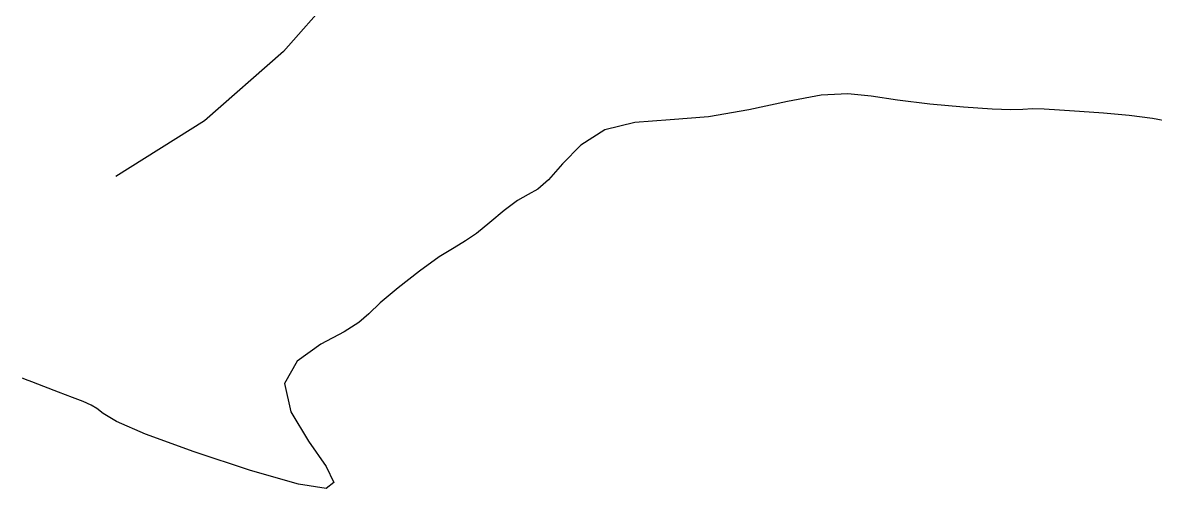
# Model space of a CAD drawing. Header units: inches. Extents: x 462047 to 462370, y 9198028 to 9198209.
# Drawn here: x 462046.8 to 462131, y 9198035.8 to 9198070.4 of the extents above; entities that cross this region are included whole.
import ezdxf

# ---------------------------------------------------------------- set-up
doc = ezdxf.new("R2010")
doc.units = ezdxf.units.IN
doc.header["$MEASUREMENT"] = 0
doc.linetypes.add('CONTINU', pattern=[0])
doc.linetypes.add('CONTINUO', pattern=[0])
doc.layers.add('I-ARQ', color=8, linetype='Continuous')
doc.layers.add('I-CURVANIVEL', color=55, linetype='CONTINU')

# ---------------------------------------------------------------- blocks, each defined once
blk = doc.blocks.new('MARACANAÚ')
at = {"layer": 'I-ARQ', "linetype": 'CONTINUO'}
for p, q in [((543297.717, 9573989.778), (543304.887, 9573983.478)), ((543304.887, 9573983.478), (543310.039, 9573977.605)), ((543310.039, 9573977.605), (543314.16, 9573971.003))]:
    blk.add_line(p, q, dxfattribs=at)

msp = doc.modelspace()

# ---------------------------------------------------------------- linework, layer by layer
at = {"layer": 'I-CURVANIVEL', "linetype": 'CONTINUO', "elevation": 31, "flags": 128}
msp.add_lwpolyline([(462133.992, 9198062.39), (462132.995, 9198062.781), (462132.08, 9198063.055), (462130.762, 9198063.325), (462129.039, 9198063.544), (462127.137, 9198063.712), (462125.338, 9198063.842), (462123.867, 9198063.945), (462122.723, 9198064.01), (462121.846, 9198064.026), (462121.127, 9198063.993), (462120.253, 9198063.962), (462118.861, 9198063.997), (462116.733, 9198064.147), (462114.221, 9198064.389), (462111.821, 9198064.686), (462109.877, 9198064.983), (462108.127, 9198065.149), (462106.155, 9198065.039), (462103.659, 9198064.573), (462100.786, 9198063.953), (462097.795, 9198063.449), (462094.925, 9198063.227), (462092.313, 9198063.024), (462090.077, 9198062.473), (462088.3, 9198061.343), (462086.934, 9198059.95), (462085.897, 9198058.747), (462085.095, 9198058.054), (462084.378, 9198057.657), (462083.586, 9198057.213), (462082.608, 9198056.474), (462081.545, 9198055.581), (462080.553, 9198054.775), (462079.721, 9198054.212), (462078.877, 9198053.714), (462077.786, 9198053.023), (462076.312, 9198051.967), (462074.725, 9198050.738), (462073.392, 9198049.614), (462072.538, 9198048.796), (462071.811, 9198048.15), (462070.714, 9198047.463), (462068.973, 9198046.544), (462067.214, 9198045.288), (462066.287, 9198043.611), (462066.759, 9198041.512), (462068.073, 9198039.324), (462069.39, 9198037.46), (462069.958, 9198036.269), (462069.375, 9198035.827), (462067.327, 9198036.144), (462063.749, 9198037.161), (462059.568, 9198038.534), (462055.963, 9198039.851), (462053.813, 9198040.787), (462052.81, 9198041.378), (462052.349, 9198041.751), (462051.914, 9198042.021), (462051.337, 9198042.271), (462050.538, 9198042.573), (462049.495, 9198042.971), (462048.406, 9198043.392), (462047.525, 9198043.735), (462047.037, 9198043.924), (462046.858, 9198043.994), (462046.832, 9198044.004)], dxfattribs=at)

# ---------------------------------------------------------------- block references
at = {"layer": 'I-ARQ', "rotation": 270}
msp.add_blockref('MARACANAÚ', (-9111917.26, 9741373.173), dxfattribs=at)

doc.saveas('drawing.dxf')
